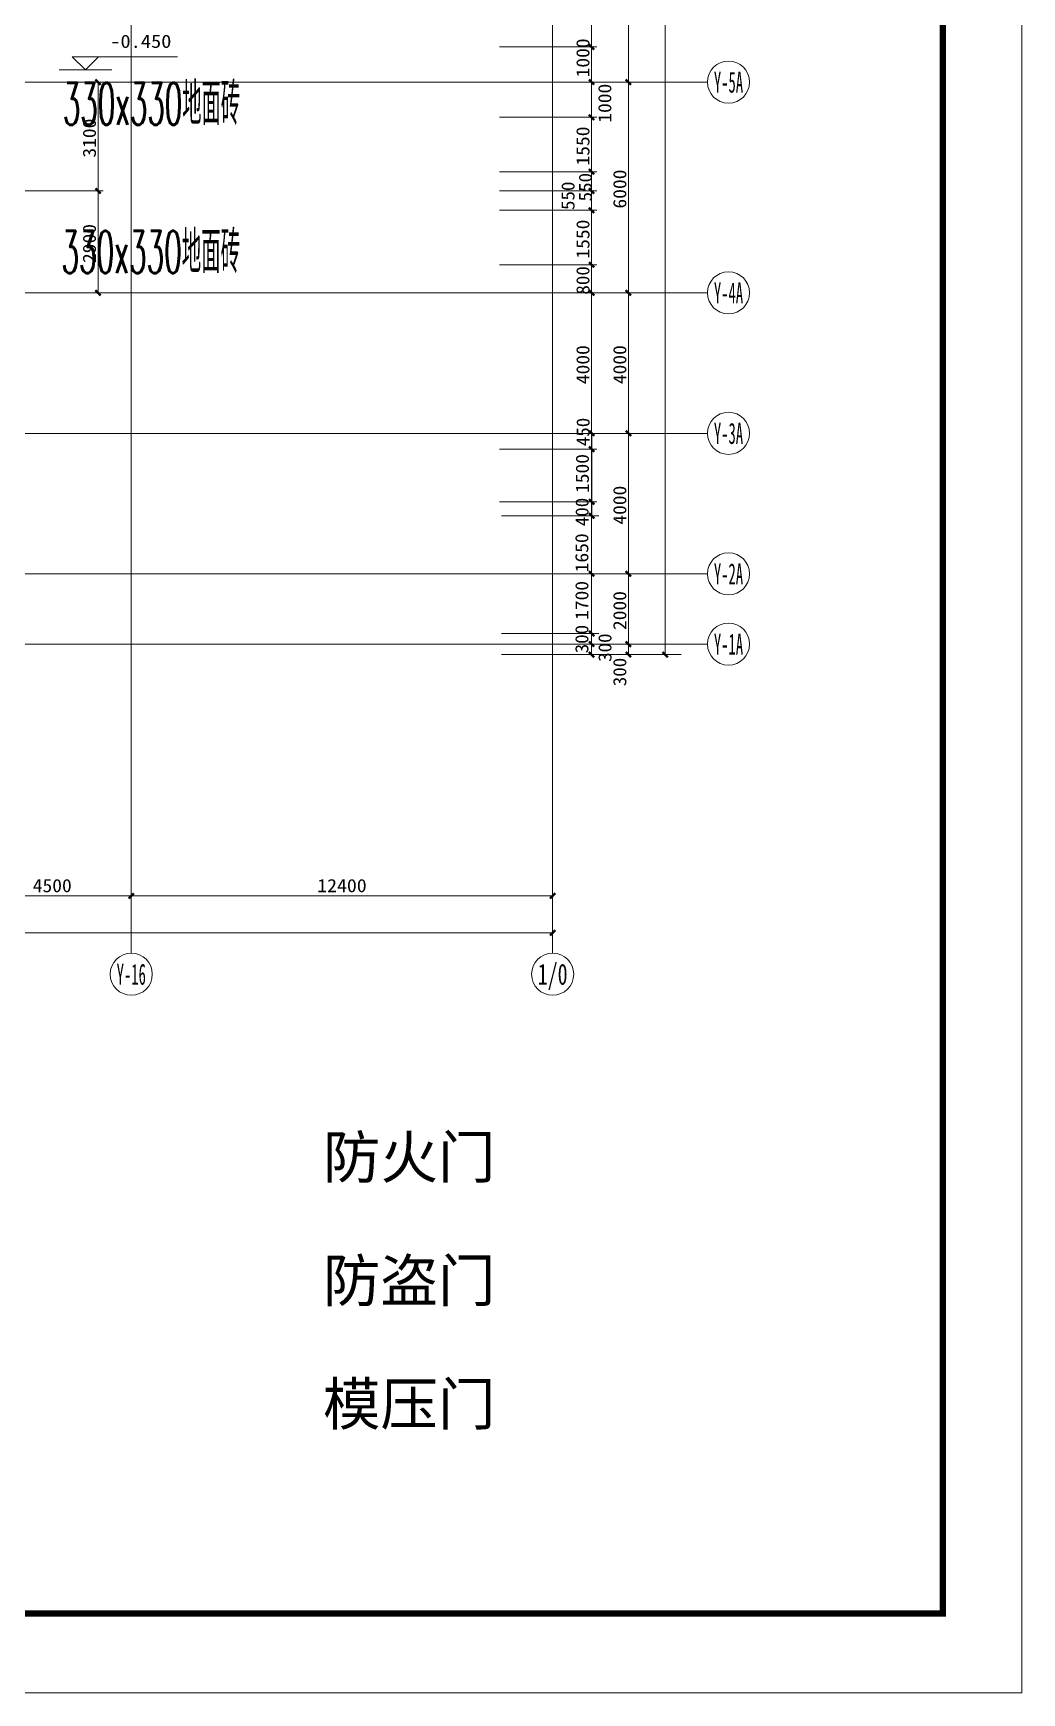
# Model space of a CAD drawing. Extents: x -307567 to 704339, y -10277 to 165507.
# Drawn here: x -205460 to -177307, y -10277 to 36973 of the extents above; entities that cross this region are included whole.
import ezdxf
from ezdxf.enums import TextEntityAlignment as Align

# ---------------------------------------------------------------- set-up
doc = ezdxf.new("R2010")
doc.units = 0
doc.header["$MEASUREMENT"] = 0
doc.layers.add('AXIS', color=7, linetype='CONTINUOUS', lineweight=5)
doc.layers.add('我的', color=255, linetype='CONTINUOUS', lineweight=0)
doc.layers.add('中文', color=4, linetype='CONTINUOUS')
doc.styles.add('HZ', font='txt', dxfattribs={"width": 0.7, "height": 5, "bigfont": 'STF:宋体'})
doc.styles.get("Standard").update_dxf_attribs({"font": 'txt', "height": 3})

msp = doc.modelspace()

# ---------------------------------------------------------------- linework, layer by layer
at = {"layer": 'AXIS'}
msp.add_lwpolyline([(-177306.93977, 165506.4863), (-307567.04743, 165506.4863), (-307567.04743, -10277.04998), (-177306.93977, -10277.04998)], close=True, dxfattribs=at)
at = {"layer": 'AXIS', "const_width": 180.29081}
msp.add_lwpolyline([(-179560.57485, 163252.85122), (-305313.41235, 163252.85122), (-305313.41235, -8023.4149), (-179560.57485, -8023.4149)], close=True, dxfattribs=at)
at = {"layer": '我的', "color": 0}
for p, q in [((-187460.06701, 19280.56836), (-187460.06701, 142429.96177)), ((-202667.41285, 13462.38227), (-202667.41285, 99323.43291)), ((-190667.47285, 13462.38227), (-190667.47285, 99323.43291)), ((-189560.05651, 29580.51648), (-189560.05651, 45580.43838)), ((-189560.05651, 34580.49186), (-189560.05651, 45580.43838)), ((-188510.06176, 35580.48533), (-188510.06176, 40580.46186)), ((-192183.87152, 36580.48338), (-189410.05726, 36580.48338)), ((-189822.88479, 36580.48338), (-189410.05726, 36580.48338)), ((-189822.88479, 36580.48338), (-189410.05726, 36580.48338)), ((-204723.60374, 35925.15219), (-203223.61124, 35925.15219)), ((-203973.60749, 35925.15219), (-204348.60562, 36300.15031)), ((-204348.60562, 36300.15031), (-201348.62977, 36300.15031)), ((-203598.60937, 36300.15031), (-203973.60749, 35925.15219)), ((-260807.86464, 35580.48533), (-192202.20944, 35580.48533)), ((-203463.16693, 35580.48533), (-214245.83244, 35580.48533)), ((-203613.16618, 32480.50236), (-203613.16618, 35580.48533)), ((-192202.20944, 35580.48533), (-188510.06176, 35580.48533)), ((-189822.88479, 35580.48533), (-189410.05726, 35580.48533)), ((-189822.88479, 35580.48533), (-189410.05726, 35580.48533)), ((-186260.07301, 35580.48533), (-189560.05651, 35580.48533)), ((-188510.06176, 29580.51648), (-188510.06176, 35580.48533)), ((-192183.87152, 34580.49186), (-189410.05726, 34580.49186)), ((-189822.88479, 34580.49186), (-189410.05726, 34580.49186)), ((-189560.05651, 33030.49808), (-189560.05651, 34580.49186)), ((-192183.87152, 33030.49808), (-189410.05726, 33030.49808)), ((-189822.88479, 33030.49808), (-189410.05726, 33030.49808)), ((-189560.05651, 32480.50236), (-189560.05651, 33030.49808)), ((-203463.16693, 32480.50236), (-214067.35585, 32480.50236)), ((-203613.16618, 29580.51648), (-203613.16618, 32480.50236)), ((-192183.87152, 32480.50236), (-189410.05726, 32480.50236)), ((-189822.88479, 32480.50236), (-189410.05726, 32480.50236)), ((-189560.05651, 31930.50549), (-189560.05651, 32480.50236)), ((-192183.87152, 31930.50549), (-189410.05726, 31930.50549)), ((-189822.88479, 31930.50549), (-189410.05726, 31930.50549)), ((-189560.05651, 30380.51286), (-189560.05651, 31930.50549)), ((-192183.87152, 30380.51286), (-189410.05726, 30380.51286)), ((-189822.88479, 30380.51286), (-189410.05726, 30380.51286)), ((-189560.05651, 29580.51648), (-189560.05651, 30380.51286)), ((-189822.88479, 29580.51648), (-241491.62516, 29580.51648)), ((-203463.16693, 29580.51648), (-214245.83244, 29580.51648)), ((-189822.88479, 29580.51648), (-189410.05726, 29580.51648)), ((-186260.07301, 29580.51648), (-189560.05651, 29580.51648)), ((-189560.05651, 25580.53686), (-189560.05651, 29580.51648)), ((-188510.06176, 25580.53686), (-188510.06176, 29580.51648)), ((-189560.05651, 25580.53686), (-262527.69704, 25580.53686)), ((-189405.69937, 25580.53686), (-189822.88479, 25580.53686)), ((-186260.07301, 25580.53686), (-189560.05651, 25580.53686)), ((-186260.07301, 25580.53686), (-189560.05651, 25580.53686)), ((-189560.05651, 21580.55667), (-189560.05651, 25580.53686)), ((-189555.69862, 25130.53911), (-189555.69862, 25580.53686)), ((-188510.06176, 21580.55667), (-188510.06176, 25580.53686)), ((-192183.87152, 25130.53911), (-189410.05726, 25130.53911)), ((-189405.69937, 25130.53911), (-189822.88479, 25130.53911)), ((-189555.69862, 23430.54723), (-189555.69862, 25130.53911)), ((-192183.87152, 23630.54661), (-189410.05726, 23630.54661)), ((-189405.69937, 23630.54661), (-189822.88479, 23630.54661)), ((-189555.69862, 23230.54785), (-189555.69862, 23630.54661)), ((-192123.61181, 23235.11402), (-189349.79755, 23235.11402)), ((-189405.69937, 23230.54785), (-189822.88479, 23230.54785)), ((-189560.05651, 21580.55667), (-261158.70212, 21580.55667)), ((-196087.23945, 21580.55667), (-196087.23945, 21580.55667)), ((-186260.07301, 21580.55667), (-189560.05651, 21580.55667)), ((-189560.05651, 19580.56686), (-189560.05651, 21580.55667)), ((-188510.06176, 19580.56686), (-188510.06176, 21580.55667)), ((-192123.61181, 19880.13163), (-189349.79755, 19880.13163)), ((-189405.69937, 19880.56536), (-189822.88479, 19880.56536)), ((-187285.39442, 19580.56686), (-213486.25982, 19580.56686)), ((-189405.69937, 19580.56686), (-189822.88479, 19580.56686)), ((-186260.07301, 19580.56686), (-189560.05651, 19580.56686)), ((-189559.96496, 19580.56686), (-189559.96496, 19280.56836)), ((-189559.96496, 19580.56686), (-189559.96496, 19280.56836)), ((-188509.97021, 19580.56686), (-188509.97021, 19280.56836)), ((-192123.61181, 19280.13463), (-189349.79755, 19280.13463)), ((-190009.96271, 19280.56836), (-187009.97771, 19280.56836)), ((-189405.69937, 19280.56836), (-189822.88479, 19280.56836)), ((-202667.41285, 10781.39516), (-202667.41285, 13462.38227)), ((-190667.47285, 10781.39516), (-190667.47285, 13462.38227)), ((-207167.39035, 12412.38752), (-202667.41285, 12412.38752)), ((-202667.41285, 12412.38752), (-190667.47285, 12412.38752)), ((-252417.16715, 11362.39277), (-190667.47285, 11362.39277))]:
    msp.add_line(p, q, dxfattribs=at)
at = {"layer": '我的', "color": 0, "const_width": 67.49966}
for points in [[(-189635.05614, 36655.48301), (-189485.05689, 36505.48376)], [(-189635.05614, 36655.48301), (-189485.05689, 36505.48376)], [(-203688.1658, 35655.48496), (-203538.16655, 35505.48571)], [(-189635.05614, 35655.48496), (-189485.05689, 35505.48571)], [(-189635.05614, 35655.48496), (-189485.05689, 35505.48571)], [(-188585.06139, 35655.48496), (-188435.06214, 35505.48571)], [(-189635.05614, 34655.49148), (-189485.05689, 34505.49223)], [(-189635.05614, 33105.49771), (-189485.05689, 32955.49846)], [(-203688.1658, 32555.50198), (-203538.16655, 32405.50273)], [(-189635.05614, 32555.50198), (-189485.05689, 32405.50273)], [(-189635.05614, 32005.50512), (-189485.05689, 31855.50587)], [(-189635.05614, 30455.51248), (-189485.05689, 30305.51323)], [(-203688.1658, 29655.5161), (-203538.16655, 29505.51685)], [(-189635.05614, 29655.5161), (-189485.05689, 29505.51685)], [(-189630.69825, 29655.5161), (-189480.699, 29505.51685)], [(-188585.06139, 29655.5161), (-188435.06214, 29505.51685)], [(-189630.69825, 25655.53648), (-189480.699, 25505.53723)], [(-188585.06139, 25655.53648), (-188435.06214, 25505.53723)], [(-189630.69825, 25205.53873), (-189480.699, 25055.53948)], [(-189630.69825, 23705.54623), (-189480.699, 23555.54698)], [(-189630.69825, 23305.54747), (-189480.699, 23155.54822)], [(-189635.05614, 21655.55629), (-189485.05689, 21505.55704)], [(-189635.05614, 21655.55629), (-189485.05689, 21505.55704)], [(-188585.06139, 21655.55629), (-188435.06214, 21505.55704)], [(-189633.4082, 19956.24075), (-189483.40895, 19806.2415)], [(-189635.05614, 19655.56648), (-189485.05689, 19505.56723)], [(-189635.05614, 19655.56648), (-189485.05689, 19505.56723)], [(-189634.96458, 19355.56798), (-189484.96533, 19205.56873)], [(-189634.96458, 19355.56798), (-189484.96533, 19205.56873)], [(-188585.06139, 19655.56648), (-188435.06214, 19505.56723)], [(-188584.96983, 19355.56798), (-188434.97058, 19205.56873)], [(-187535.06664, 19355.56798), (-187385.06739, 19205.56873)], [(-202742.41247, 12337.38789), (-202592.41322, 12487.38714)], [(-190742.47247, 12337.38789), (-190592.47322, 12487.38714)], [(-190742.47247, 11287.39314), (-190592.47322, 11437.39239)]]:
    msp.add_lwpolyline(points, dxfattribs=at)
at = {"layer": '我的', "color": 0}
for centre in [(-185660.07601, 35580.48533), (-185660.07601, 29580.51648), (-185660.07601, 25580.53686), (-185660.07601, 25580.53686), (-185660.07601, 21580.55667), (-185660.07601, 19580.56686), (-202667.41285, 10181.39816), (-190667.47285, 10181.39816)]:
    msp.add_circle(centre, 599.997, dxfattribs=at)

# ---------------------------------------------------------------- texts
at = {"layer": 'AXIS', "color": 250, "char_height": 1200, "width": 8327.3438066, "attachment_point": 1}
for s, insert in [('{\\fSimHei|b0|i0|c134|p2;\\C5;防火门}', (-197209.15123, 5574.96107)), ('{\\fSimHei|b0|i0|c134|p2;\\C5;防盗门}', (-197209.15123, 2060.85944)), ('{\\fSimHei|b0|i0|c134|p2;\\C5;模压门}', (-197209.15123, -1453.24219))]:
    msp.add_mtext(s, dxfattribs=dict(at, insert=insert))
at = {"layer": '中文', "color": 0, "lineweight": 0, "style": 'HZ'}
for width, p, p2 in [(0.454746, (-204612.29143, 34363.26432), (-199567.63729, 34363.26432)), (0.458683, (-204655.96313, 30143.80272), (-199567.63729, 30143.80272))]:
    msp.add_text('330x330地面砖', height=1200, dxfattribs=dict(at, width=width)).set_placement(p, p2, align=Align.FIT)
at = {"layer": '我的', "color": 0}
for s, height, width, p, p2 in [('  -0.450 ', 374.998125, 0.869998, (-203844.61033, 36555.14629), (-201234.62888, 36555.14629)), ('Y-5A', 599.997, 0.378408, (-186076.32759, 35280.48683), (-185243.83359, 35280.48683)), ('Y-4A', 599.997, 0.378408, (-186076.32759, 29280.51798), (-185243.83359, 29280.51798)), ('Y-3A', 599.997, 0.378408, (-186076.32759, 25280.53836), (-185243.83359, 25280.53836)), ('Y-3A', 599.997, 0.378408, (-186076.32759, 25280.53836), (-185243.83359, 25280.53836)), ('Y-2A', 599.997, 0.378408, (-186076.32759, 21280.55817), (-185243.83359, 21280.55817)), ('Y-1A', 599.997, 0.416249, (-186076.32759, 19280.56836), (-185243.83359, 19280.56836)), ('4500', 374.998125, 0.887996, (-205472.40066, 12517.38654), (-204362.4117, 12517.38654)), ('12400', 374.998125, 0.940002, (-197372.45031, 12517.38654), (-195962.4537, 12517.38654)), ('Y-16', 599.997, 0.416249, (-203083.66443, 9881.39966), (-202251.17042, 9881.39966)), ('1/0', 599.997, 0.654229, (-191092.72402, 9881.39966), (-190242.23083, 9881.39966))]:
    msp.add_text(s, height=height, dxfattribs=dict(at, width=width)).set_placement(p, p2, align=Align.FIT)
for s, width, p, p2 in [('1000', 1.044705, (-189620.05987, 35714.48582), (-189620.05987, 36824.47936)), ('1000', 1.044707, (-188996.52478, 34424.49136), (-188996.52478, 35534.48718)), ('3100', 0.986666, (-203673.16954, 33430.49913), (-203673.16954, 34540.49267)), ('1550', 0.934736, (-189620.05987, 33205.50026), (-189620.05987, 34315.49379)), ('550', 0.864, (-190044.40468, 31939.50508), (-190044.40468, 32749.50126)), ('550', 0.863999, (-189550.059, 32184.26208), (-189550.059, 32994.25711)), ('6000', 0.934737, (-188570.06512, 31980.50448), (-188570.06512, 33090.49916)), ('2900', 0.888, (-203673.16954, 30430.51299), (-203673.16954, 31540.50767)), ('1550', 0.934737, (-189620.05987, 30555.5116), (-189620.05987, 31665.50628)), ('800', 0.925715, (-189620.05987, 29530.51749), (-189620.05987, 30340.51367)), ('4000', 0.934737, (-189620.05987, 26980.53024), (-189620.05987, 28090.52492)), ('4000', 0.934737, (-188570.06512, 26980.53024), (-188570.06512, 28090.52492)), ('450', 0.864, (-189615.70198, 25214.53832), (-189615.70198, 26024.5345)), ('1500', 0.986667, (-189636.18223, 23882.34055), (-189636.18223, 24992.33522)), ('400', 0.925715, (-189643.99164, 22936.26564), (-189643.99164, 23746.26182)), ('4000', 0.934737, (-188570.06512, 22980.54948), (-188570.06512, 24090.54416)), ('1650', 0.934737, (-189651.51724, 21623.68351), (-189651.51724, 22733.67762)), ('1700', 0.986667, (-189650.34537, 20268.10157), (-189650.34537, 21378.09625)), ('2000', 0.934737, (-188570.06512, 19980.56448), (-188570.06512, 21090.55916)), ('300', 0.925714, (-189650.34537, 19318.10422), (-189650.34537, 20128.09983)), ('300', 0.925715, (-188992.06619, 19073.49542), (-188992.06619, 19883.4916)), ('300', 0.925715, (-188569.96442, 18380.57286), (-188569.96442, 19190.56904))]:
    msp.add_text(s, height=374.998125, rotation=90, dxfattribs=dict(at, width=width)).set_placement(p, p2, align=Align.FIT)

doc.saveas('drawing.dxf')
